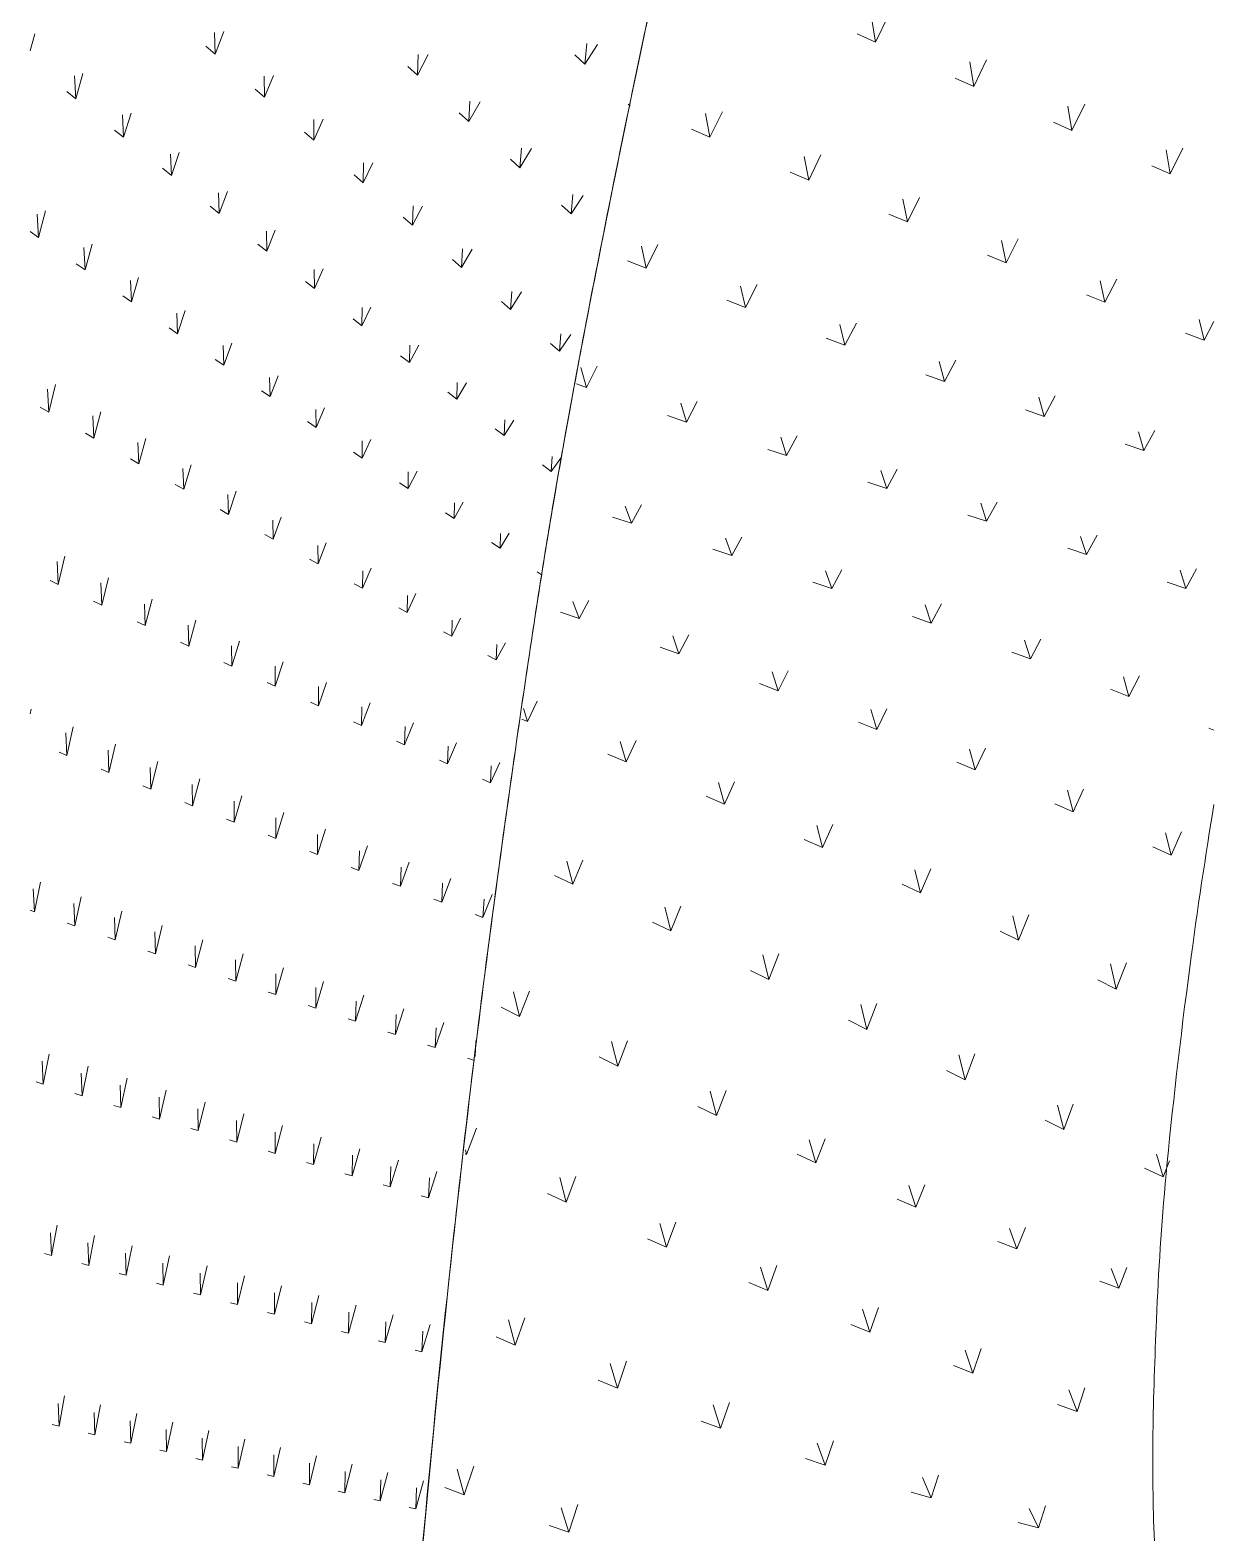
# Model space of a CAD drawing. Header units: millimetres. Extents: x -57519 to 497916, y -349472 to 446842.
# Drawn here: x 492446 to 494810, y 7832 to 10835 of the extents above; entities that cross this region are included whole.
import ezdxf

# ---------------------------------------------------------------- set-up
doc = ezdxf.new("R2010")
doc.units = ezdxf.units.MM
doc.layers.add('A-FLOR', color=192, linetype='Continuous', lineweight=5)
doc.layers.add('A-FLOR-PATT', color=8, linetype='Continuous', lineweight=5)

# ---------------------------------------------------------------- blocks, each defined once
blk = doc.blocks.new('FP_1109-1_F SINGLE OCCUPANCY DIAGRAM')
at = {"layer": 'A-FLOR-PATT'}
for p, q in [((92640.7, 10793.4), (92649.8, 10827.7)), ((93010, 10787.1), (93009, 10830.5)), ((93010, 10787.1), (93027.3, 10832)), ((93010, 10787.1), (92991.4, 10803.3)), ((93414.4, 10745.2), (93416, 10786.5)), ((93414.4, 10745.2), (93436, 10786.1)), ((93748.5, 10767.1), (93728.5, 10785.6)), ((93748.5, 10767.1), (93752.4, 10808.2)), ((93748.5, 10767.1), (93774.2, 10806.6)), ((93414.4, 10745.2), (93395.2, 10762.7)), ((92731.8, 10698.1), (92729.2, 10744)), ((92731.8, 10698.1), (92746.3, 10748.2)), ((93108.8, 10701), (93108.4, 10743.2)), ((93108.8, 10701), (93126.9, 10744.3)), ((92731.8, 10698.1), (92713.8, 10712.6)), ((93108.8, 10701), (93090.3, 10717.1)), ((93516.9, 10652.4), (93519, 10692.8)), ((93516.9, 10652.4), (93539.3, 10692)), ((92827.4, 10621.1), (92825.4, 10665.5)), ((92827.4, 10621.1), (92842.5, 10669.2)), ((93516.9, 10652.4), (93497.7, 10669.8)), ((93839.1, 10683.6), (93835.2, 10687.2)), ((92827.4, 10621.1), (92809.5, 10635.5)), ((93207.5, 10615.4), (93189, 10631.4)), ((93207.5, 10615.4), (93226.3, 10657)), ((93207.5, 10615.4), (93207.6, 10656.3)), ((92922.9, 10544.7), (92921.3, 10587.5)), ((92922.9, 10544.7), (92938.6, 10590.6)), ((93306, 10530.1), (93325.5, 10570.1)), ((93306, 10530.1), (93306.6, 10569.8)), ((93619.1, 10560), (93599.9, 10577.3)), ((93619.1, 10560), (93621.9, 10599.4)), ((93619.1, 10560), (93642.4, 10598.3)), ((92922.9, 10544.7), (92905, 10559)), ((93306, 10530.1), (93287.6, 10546.1)), ((93018.3, 10468.8), (93017.1, 10510)), ((93018.3, 10468.8), (93034.6, 10512.6)), ((93018.3, 10468.8), (93000.4, 10483)), ((93404.3, 10445.3), (93405.5, 10483.8)), ((93404.3, 10445.3), (93424.5, 10483.6)), ((93721.1, 10467.8), (93702, 10485.1)), ((93721.1, 10467.8), (93724.5, 10506.3)), ((93721.1, 10467.8), (93745.2, 10504.8)), ((92657.6, 10420.8), (92654.8, 10467.5)), ((92657.6, 10420.8), (92671.2, 10474.2)), ((93404.3, 10445.3), (93385.9, 10461.2)), ((92657.6, 10420.8), (92640.6, 10432.7)), ((93113.5, 10393.5), (93112.8, 10433.1)), ((93113.5, 10393.5), (93130.4, 10435.1)), ((92750.4, 10356), (92747.9, 10401)), ((92750.4, 10356), (92764.4, 10407.1)), ((93113.5, 10393.5), (93095.7, 10407.6)), ((93502.5, 10360.9), (93504.1, 10398.1)), ((93502.5, 10360.9), (93523.4, 10397.6)), ((92750.4, 10356), (92733, 10368.1)), ((93502.5, 10360.9), (93484.1, 10376.7)), ((92843, 10291.9), (92840.9, 10335)), ((92843, 10291.9), (92857.5, 10340.5)), ((93208.6, 10318.7), (93190.7, 10332.7)), ((93208.6, 10318.7), (93208.2, 10356.7)), ((93208.6, 10318.7), (93226.1, 10358.2)), ((92843, 10291.9), (92825.6, 10303.9)), ((93600.4, 10277), (93602.6, 10312.9)), ((93600.4, 10277), (93622, 10311.9)), ((92935.4, 10228.3), (92933.8, 10269.7)), ((92935.4, 10228.3), (92950.5, 10274.6)), ((93303.5, 10244.5), (93321.5, 10281.8)), ((93303.5, 10244.5), (93303.6, 10280.9)), ((93600.4, 10277), (93582.1, 10292.7)), ((92935.4, 10228.3), (92918.1, 10240.2)), ((93303.5, 10244.5), (93285.7, 10258.3)), ((93027.8, 10165.4), (93043.4, 10209.3)), ((93698.2, 10193.5), (93700.9, 10228.1)), ((93698.2, 10193.5), (93720.5, 10226.6)), ((93027.8, 10165.4), (93026.5, 10205)), ((93398.2, 10170.8), (93380.5, 10184.6)), ((93398.2, 10170.8), (93416.9, 10205.9)), ((93398.2, 10170.8), (93398.8, 10205.5)), ((93698.2, 10193.5), (93679.9, 10209.1)), ((93027.8, 10165.4), (93010.5, 10177.1)), ((92678, 10072), (92691.2, 10126.8)), ((93120, 10103), (93119.1, 10140.9)), ((93120, 10103), (93136.1, 10144.5)), ((93492.9, 10097.7), (93493.8, 10130.8)), ((93492.9, 10097.7), (93512.1, 10130.5)), ((92678, 10072), (92675.4, 10117.9)), ((93120, 10103), (93102.7, 10114.6)), ((93492.9, 10097.7), (93475.1, 10111.4)), ((92678, 10072), (92661.1, 10081.8)), ((92767.9, 10020.1), (92765.7, 10064.4)), ((92767.9, 10020.1), (92781.7, 10072.7)), ((93212.1, 10041.2), (93211.6, 10077.4)), ((93212.1, 10041.2), (93228.7, 10080.4)), ((92767.9, 10020.1), (92751.1, 10029.8)), ((93212.1, 10041.2), (93194.8, 10052.8)), ((93587.3, 10025.2), (93569.6, 10038.7)), ((93587.3, 10025.2), (93588.7, 10056.6)), ((93587.3, 10025.2), (93607.1, 10055.7)), ((92857.7, 9968.7), (92855.9, 10011.4)), ((92857.7, 9968.7), (92872, 10019.2)), ((93304.1, 9980.1), (93303.9, 10014.5)), ((93304.1, 9980.1), (93321.2, 10016.9)), ((92857.7, 9968.7), (92840.9, 9978.3)), ((93304.1, 9980.1), (93286.8, 9991.5)), ((93681.7, 9953.2), (93683.5, 9982.9)), ((93681.7, 9953.2), (93702, 9981.5)), ((92947.4, 9917.9), (92945.9, 9959)), ((92947.4, 9917.9), (92962.2, 9966.2)), ((93395.9, 9919.5), (93413.5, 9954)), ((93395.9, 9919.5), (93396.1, 9952.2)), ((93681.7, 9953.2), (93664, 9966.6)), ((92947.4, 9917.9), (92930.6, 9927.4)), ((93037, 9867.6), (93052.2, 9913.8)), ((93395.9, 9919.5), (93378.7, 9930.8)), ((93037, 9867.6), (93035.8, 9907.2)), ((93487.6, 9859.6), (93505.7, 9891.6)), ((93487.6, 9859.6), (93488.2, 9890.5)), ((93037, 9867.6), (93020.2, 9877)), ((93126.4, 9817.9), (93125.6, 9855.9)), ((93126.4, 9817.9), (93142.2, 9861.9)), ((93487.6, 9859.6), (93470.4, 9870.8)), ((93126.4, 9817.9), (93109.6, 9827.2)), ((93579.2, 9800.2), (93597.8, 9829.9)), ((93579.2, 9800.2), (93580.2, 9829.3)), ((93215.7, 9768.7), (93215.3, 9805.1)), ((93215.7, 9768.7), (93232, 9810.6)), ((93579.2, 9800.2), (93562, 9811.3)), ((92696.9, 9727.6), (92694.5, 9773.1)), ((92696.9, 9727.6), (92709.9, 9783.8)), ((93215.7, 9768.7), (93198.9, 9777.8)), ((93304.8, 9720), (93321.7, 9759.9)), ((92696.9, 9727.6), (92680.6, 9735.4)), ((92783.9, 9686.2), (92781.9, 9730.5)), ((92783.9, 9686.2), (92797.4, 9740.7)), ((93304.8, 9720), (93288.1, 9729)), ((93304.8, 9720), (93304.9, 9754.9)), ((93663.5, 9746.1), (93653.5, 9752.4)), ((93393.9, 9671.8), (93411.2, 9709.6)), ((93393.9, 9671.8), (93394.3, 9705.2)), ((92783.9, 9686.2), (92767.6, 9693.9)), ((92870.7, 9645.2), (92869.1, 9688.2)), ((92870.7, 9645.2), (92884.8, 9698.1)), ((93393.9, 9671.8), (93377.2, 9680.8)), ((92870.7, 9645.2), (92854.4, 9652.8)), ((92957.4, 9604.5), (92956.2, 9646.4)), ((92957.4, 9604.5), (92972, 9655.9)), ((93482.8, 9624.1), (93500.6, 9660)), ((93482.8, 9624.1), (93483.6, 9656.1)), ((92957.4, 9604.5), (92941.1, 9612.1)), ((93043.9, 9564.3), (93059.1, 9614.1)), ((93482.8, 9624.1), (93466.1, 9633)), ((93571.5, 9576.9), (93589.9, 9610.8)), ((93043.9, 9564.3), (93043.1, 9605.1)), ((93571.5, 9576.9), (93554.9, 9585.7)), ((93571.5, 9576.9), (93572.7, 9607.5)), ((93043.9, 9564.3), (93027.7, 9571.8)), ((93130.3, 9524.5), (93129.9, 9564.1)), ((93130.3, 9524.5), (93146.1, 9572.7)), ((93130.3, 9524.5), (93114.1, 9531.9)), ((93216.5, 9485.1), (93232.9, 9531.7)), ((93216.5, 9485.1), (93216.6, 9523.5)), ((93216.5, 9485.1), (93200.4, 9492.4)), ((93302.6, 9446), (93319.6, 9491.1)), ((92640.6, 9469.1), (92642.5, 9478.4)), ((93302.6, 9446), (93303.1, 9483.3)), ((92714.3, 9385.7), (92712.1, 9431)), ((92714.3, 9385.7), (92727, 9443.1)), ((93302.6, 9446), (93286.5, 9453.3)), ((93388.6, 9407.3), (93406.1, 9451)), ((93388.6, 9407.3), (93389.5, 9443.6)), ((92798.1, 9352), (92811.3, 9408.2)), ((93388.6, 9407.3), (93372.5, 9414.6)), ((93474.4, 9369.1), (93492.5, 9411.2)), ((93474.4, 9369.1), (93475.8, 9404.2)), ((92714.3, 9385.7), (92698.6, 9392.1)), ((92798.1, 9352), (92796.3, 9396.4)), ((92881.7, 9318.6), (92895.5, 9373.6)), ((93474.4, 9369.1), (93458.3, 9376.2)), ((93560.1, 9331.1), (93578.7, 9371.9)), ((92798.1, 9352), (92782.4, 9358.3)), ((92881.7, 9318.6), (92880.3, 9362.1)), ((92965.1, 9285.5), (92979.6, 9339.3)), ((93560.1, 9331.1), (93561.8, 9365.2)), ((92881.7, 9318.6), (92866, 9324.9)), ((92965.1, 9285.5), (92964.2, 9328.1)), ((93560.1, 9331.1), (93544, 9338.2)), ((92965.1, 9285.5), (92949.5, 9291.7)), ((93048.4, 9252.7), (93048, 9294.5)), ((93048.4, 9252.7), (93063.5, 9305.4)), ((93048.4, 9252.7), (93032.8, 9258.9)), ((93131.6, 9220.2), (93147.2, 9271.7)), ((93131.6, 9220.2), (93131.6, 9261.1)), ((93131.6, 9220.2), (93116, 9226.3)), ((93214.6, 9188), (93230.8, 9238.3)), ((93214.6, 9188), (93215, 9228)), ((93214.6, 9188), (93199.1, 9194)), ((93297.5, 9156.1), (93314.3, 9205.3)), ((93297.5, 9156.1), (93298.3, 9195.3)), ((93297.5, 9156.1), (93282, 9162)), ((93380.2, 9124.4), (93397.6, 9172.5)), ((93380.2, 9124.4), (93381.5, 9162.8)), ((92649.5, 9073.4), (92661.3, 9132.7)), ((93380.2, 9124.4), (93364.7, 9130.3)), ((93462.8, 9093), (93480.7, 9140.1)), ((93462.8, 9093), (93464.5, 9130.6)), ((92649.5, 9073.4), (92647.1, 9119.2)), ((92730.2, 9045.3), (92742.5, 9103.6)), ((93462.8, 9093), (93447.3, 9098.9)), ((93545.2, 9062), (93563.7, 9107.9)), ((93545.2, 9062), (93547.3, 9098.7)), ((92649.5, 9073.4), (92640.6, 9076.5)), ((92730.2, 9045.3), (92728.1, 9090.3)), ((92810.7, 9017.4), (92823.6, 9074.7)), ((92730.2, 9045.3), (92715, 9050.5)), ((92810.7, 9017.4), (92809.1, 9061.8)), ((92891.1, 8989.7), (92904.6, 9046.2)), ((93545.2, 9062), (93529.8, 9067.8)), ((92810.7, 9017.4), (92795.6, 9022.6)), ((92891.1, 8989.7), (92889.9, 9033.4)), ((92971.3, 8962.2), (92985.4, 9017.8)), ((92891.1, 8989.7), (92876, 8994.9)), ((92971.3, 8962.2), (92970.5, 9005.3)), ((93051.4, 8935), (93066, 8989.7)), ((92971.3, 8962.2), (92956.2, 8967.4)), ((93051.4, 8935), (93051, 8977.4)), ((93131.3, 8908), (93146.5, 8961.8)), ((93131.3, 8908), (93131.4, 8949.7)), ((93051.4, 8935), (93036.4, 8940.1)), ((93211.1, 8881.2), (93226.9, 8934.1)), ((93211.1, 8881.2), (93211.6, 8922.3)), ((93131.3, 8908), (93116.3, 8913)), ((93290.7, 8854.7), (93307.1, 8906.7)), ((93290.7, 8854.7), (93291.7, 8895.1)), ((93211.1, 8881.2), (93196.1, 8886.2)), ((93290.7, 8854.7), (93275.8, 8859.6)), ((93370.3, 8828.3), (93387.2, 8879.5)), ((93370.3, 8828.3), (93371.6, 8868.1)), ((93370.3, 8828.3), (93355.4, 8833.3)), ((93449.6, 8802.2), (93467.1, 8852.5)), ((93449.6, 8802.2), (93451.4, 8841.4)), ((93449.6, 8802.2), (93434.7, 8807.1)), ((93529.3, 8784.1), (93531, 8814.9)), ((92667.1, 8729.4), (92664.9, 8774.9)), ((92667.1, 8729.4), (92678.6, 8789.2)), ((93528.4, 8776.5), (93514, 8781.2)), ((92744.7, 8705.8), (92742.8, 8750.8)), ((92744.7, 8705.8), (92756.7, 8764.9)), ((92822.1, 8682.5), (92834.6, 8740.8)), ((92667.1, 8729.4), (92652.6, 8733.8)), ((92744.7, 8705.8), (92730.1, 8710.2)), ((92822.1, 8682.5), (92820.6, 8726.9)), ((92899.3, 8659.3), (92912.4, 8716.8)), ((92822.1, 8682.5), (92807.6, 8686.8)), ((92899.3, 8659.3), (92898.3, 8703.1)), ((92976.4, 8636.3), (92975.8, 8679.6)), ((92976.4, 8636.3), (92990.1, 8693.1)), ((92899.3, 8659.3), (92884.8, 8663.6)), ((93053.4, 8613.4), (93053.2, 8656.2)), ((93053.4, 8613.4), (93067.6, 8669.6)), ((92976.4, 8636.3), (92962, 8640.6)), ((93130.3, 8590.8), (93145, 8646.2)), ((93130.3, 8590.8), (93130.4, 8633.1)), ((93207, 8568.3), (93222.3, 8623)), ((93053.4, 8613.4), (93039, 8617.7)), ((93130.3, 8590.8), (93115.9, 8595)), ((93207, 8568.3), (93207.6, 8610.1)), ((93283.6, 8546), (93299.4, 8600.1)), ((93207, 8568.3), (93192.6, 8572.5)), ((93283.6, 8546), (93284.5, 8587.3)), ((93360, 8523.9), (93376.4, 8577.2)), ((93360, 8523.9), (93361.4, 8564.7)), ((93283.6, 8546), (93269.2, 8550.2)), ((93360, 8523.9), (93345.7, 8528)), ((93436.3, 8501.9), (93453.2, 8554.6)), ((93436.3, 8501.9), (93438.1, 8542.2)), ((93436.3, 8501.9), (93422, 8506)), ((92683.4, 8386.9), (92694.5, 8447.2)), ((92683.4, 8386.9), (92681.3, 8432.3)), ((92758, 8367), (92756.3, 8411.9)), ((92758, 8367), (92769.6, 8426.7)), ((92683.4, 8386.9), (92669.4, 8390.7)), ((92832.4, 8347.2), (92831.1, 8391.7)), ((92832.4, 8347.2), (92844.6, 8406.3)), ((92906.7, 8327.6), (92919.4, 8386.1)), ((92758, 8367), (92744, 8370.7)), ((92832.4, 8347.2), (92818.5, 8350.9)), ((92906.7, 8327.6), (92905.8, 8371.7)), ((92980.9, 8308.1), (92980.4, 8351.7)), ((92980.9, 8308.1), (92994.1, 8366.1)), ((92906.7, 8327.6), (92892.8, 8331.3)), ((93055, 8288.8), (93054.8, 8332)), ((93055, 8288.8), (93068.7, 8346.1)), ((93128.9, 8269.6), (93143.1, 8326.4)), ((92980.9, 8308.1), (92967, 8311.8)), ((93055, 8288.8), (93041.1, 8292.4)), ((93128.9, 8269.6), (93129.1, 8312.4)), ((93202.7, 8250.5), (93217.4, 8306.8)), ((93202.7, 8250.5), (93203.3, 8292.9)), ((93128.9, 8269.6), (93115, 8273.2)), ((93276.4, 8231.6), (93291.6, 8287.3)), ((93276.4, 8231.6), (93277.3, 8273.6)), ((93349.9, 8212.8), (93365.7, 8268)), ((93202.7, 8250.5), (93188.9, 8254.1)), ((93276.4, 8231.6), (93262.6, 8235.1)), ((93349.9, 8212.8), (93351.2, 8254.4)), ((93423.3, 8194.2), (93439.6, 8248.8)), ((93423.3, 8194.2), (93425, 8235.3)), ((93349.9, 8212.8), (93336.1, 8216.3)), ((93423.3, 8194.2), (93409.6, 8197.7)), ((92698.4, 8045.6), (92696.5, 8090.8)), ((92698.4, 8045.6), (92709.2, 8106.2)), ((92770.2, 8028.6), (92781.5, 8088.7)), ((92698.4, 8045.6), (92684.9, 8048.8)), ((92770.2, 8028.6), (92768.6, 8073.4)), ((92841.9, 8011.7), (92840.7, 8056.2)), ((92841.9, 8011.7), (92853.7, 8071.4)), ((92913.4, 7994.9), (92925.7, 8054.1)), ((92770.2, 8028.6), (92756.7, 8031.8)), ((92913.4, 7994.9), (92912.6, 8039)), ((92984.8, 7978.2), (92984.3, 8022)), ((92984.8, 7978.2), (92997.6, 8037)), ((93056.1, 7961.6), (93069.4, 8019.9)), ((92841.9, 8011.7), (92828.4, 8014.8)), ((92913.4, 7994.9), (92900, 7998)), ((93056.1, 7961.6), (93056, 8005.1)), ((93127.3, 7945.2), (93141, 8003)), ((93127.3, 7945.2), (93127.5, 7988.3)), ((92984.8, 7978.2), (92971.4, 7981.3)), ((93056.1, 7961.6), (93042.8, 7964.7)), ((93198.4, 7928.8), (93212.6, 7986.3)), ((93198.4, 7928.8), (93198.9, 7971.7)), ((93269.3, 7912.6), (93284, 7969.6)), ((93127.3, 7945.2), (93114, 7948.3)), ((93198.4, 7928.8), (93185.1, 7931.9)), ((93269.3, 7912.6), (93270.2, 7955.1)), ((93340.1, 7896.5), (93355.3, 7953.1)), ((93340.1, 7896.5), (93341.4, 7938.7)), ((93410.8, 7880.5), (93426.5, 7936.6)), ((93269.3, 7912.6), (93256, 7915.7)), ((93340.1, 7896.5), (93326.9, 7899.5)), ((93410.8, 7880.5), (93412.5, 7922.4)), ((93410.8, 7880.5), (93397.6, 7883.5))]:
    blk.add_line(p, q, dxfattribs=at)
blk = doc.blocks.new('FP_1112-1_F SINGLE OCCUPANCY DIAGRAM')
at = {"layer": 'A-FLOR-PATT'}
for p, q in [((94329.1, 10811), (94321.2, 10860.4)), ((94329.1, 10811), (94354.8, 10864.3)), ((94329.1, 10811), (94292.3, 10827.6)), ((94525.4, 10722.5), (94517.5, 10771.6)), ((94525.4, 10722.5), (94551.1, 10775.4)), ((94525.4, 10722.5), (94488.6, 10739.1)), ((93998.6, 10620.9), (93989.9, 10668.6)), ((93998.6, 10620.9), (94023.3, 10672.1)), ((94721.6, 10634.8), (94713.6, 10683.3)), ((94721.6, 10634.8), (94747.1, 10686.9)), ((93998.6, 10620.9), (93961.7, 10637.1)), ((94721.6, 10634.8), (94684.8, 10651.2)), ((94195.7, 10535.5), (94186.9, 10582.3)), ((94195.7, 10535.5), (94220.2, 10585.8)), ((94917.7, 10548.1), (94909.7, 10595.7)), ((94917.7, 10548.1), (94943.1, 10599.3)), ((94195.7, 10535.5), (94158.7, 10551.4)), ((94917.7, 10548.1), (94881, 10564.2)), ((94392.8, 10451.7), (94383.8, 10497.5)), ((94392.8, 10451.7), (94417.1, 10500.8)), ((94392.8, 10451.7), (94355.8, 10467.3)), ((93871.3, 10359.4), (93861.5, 10403.5)), ((93871.3, 10359.4), (93894.6, 10406.8)), ((94590, 10370.2), (94580.8, 10414.5)), ((94590, 10370.2), (94614, 10417.8)), ((93871.3, 10359.4), (93834.1, 10374.3)), ((94590, 10370.2), (94553, 10385.3)), ((94787.5, 10291.4), (94778, 10334.1)), ((94787.5, 10291.4), (94811.2, 10337.2)), ((94069.6, 10281.1), (94059.5, 10323.8)), ((94069.6, 10281.1), (94092.6, 10326.9)), ((94787.5, 10291.4), (94750.4, 10306)), ((94069.6, 10281.1), (94032.4, 10295.5)), ((94268.1, 10205.7), (94257.8, 10246.8)), ((94268.1, 10205.7), (94290.9, 10249.8)), ((94985.3, 10215.7), (94975.6, 10256.7)), ((94985.3, 10215.7), (95005, 10252.8)), ((94268.1, 10205.7), (94230.9, 10219.6)), ((94985.3, 10215.7), (94948.2, 10229.7)), ((93751.7, 10121.3), (93740.6, 10160.8)), ((93751.7, 10121.3), (93773.5, 10163.9)), ((94466.9, 10133.1), (94456.4, 10172.7)), ((94466.9, 10133.1), (94489.4, 10175.6)), ((93751.7, 10121.3), (93732.3, 10128.2)), ((94466.9, 10133.1), (94429.6, 10146.5)), ((93951.5, 10052), (93940.2, 10090)), ((93951.5, 10052), (93973, 10092.9)), ((94666, 10063.1), (94655.3, 10101.4)), ((94666, 10063.1), (94688.2, 10104.2)), ((93951.5, 10052), (93914, 10064.8)), ((94666, 10063.1), (94628.6, 10076.1)), ((94865.1, 9995.1), (94854.3, 10032.4)), ((94865.1, 9995.1), (94887.2, 10035.1)), ((94151.5, 9985), (94140, 10021.7)), ((94151.5, 9985), (94172.8, 10024.5)), ((94865.1, 9995.1), (94827.8, 10007.8)), ((94151.5, 9985), (94114, 9997.4)), ((94351.5, 9919.3), (94339.9, 9955.2)), ((94351.5, 9919.3), (94372.6, 9957.9)), ((94351.5, 9919.3), (94314, 9931.6)), ((93841.8, 9850), (93829.4, 9884)), ((93841.8, 9850), (93861.8, 9886.3)), ((94551.1, 9853.8), (94539.6, 9889.6)), ((94551.1, 9853.8), (94572.3, 9892.1)), ((93841.8, 9850), (93804.2, 9861.9)), ((94551.1, 9853.8), (94513.7, 9866.2)), ((94042.1, 9785.6), (94029.8, 9820)), ((94042.1, 9785.6), (94062.2, 9822.1)), ((94750.3, 9787.5), (94738.9, 9823.6)), ((94750.3, 9787.5), (94771.6, 9826.1)), ((94042.1, 9785.6), (94004.6, 9797.8)), ((94750.3, 9787.5), (94713, 9800)), ((94241.7, 9719.3), (94204.3, 9731.9)), ((94241.7, 9719.3), (94229.6, 9754.5)), ((94241.7, 9719.3), (94262, 9756.6)), ((94948.8, 9719.2), (94911.6, 9732.2)), ((94948.8, 9719.2), (94937.6, 9756.2)), ((94948.8, 9719.2), (94970.2, 9758.7)), ((93737.6, 9659.3), (93700.2, 9672)), ((93737.6, 9659.3), (93724.8, 9693.7)), ((93737.6, 9659.3), (93756.9, 9695.3)), ((94440.4, 9650.5), (94428.6, 9686.9)), ((94440.4, 9650.5), (94461, 9688.9)), ((94440.4, 9650.5), (94403.2, 9663.7)), ((93936.6, 9589), (93924.1, 9625.1)), ((93936.6, 9589), (93956.2, 9626.7)), ((94638.4, 9578.8), (94626.8, 9616.5)), ((94638.4, 9578.8), (94659.2, 9618.5)), ((93936.6, 9589), (93899.3, 9602.5)), ((94638.4, 9578.8), (94601.3, 9592.5)), ((94134.6, 9515.3), (94122.5, 9553.1)), ((94134.6, 9515.3), (94154.6, 9554.7)), ((94134.6, 9515.3), (94097.5, 9529.4)), ((94835.4, 9503.8), (94824.2, 9543)), ((94835.4, 9503.8), (94856.5, 9545)), ((93634.1, 9453.8), (93653.7, 9494.6)), ((94835.4, 9503.8), (94798.5, 9518.1)), ((93634.1, 9453.8), (93626, 9479.7)), ((94331.8, 9437.9), (94320, 9477.5)), ((94331.8, 9437.9), (94352.1, 9479.2)), ((93634.1, 9453.8), (93622.9, 9458.3)), ((94331.8, 9437.9), (94294.9, 9452.7)), ((95005, 9436.4), (94995, 9440.5)), ((93831.2, 9372.9), (93819.1, 9414)), ((93831.2, 9372.9), (93851, 9415.7)), ((94528.3, 9357.2), (94516.8, 9398.5)), ((94528.3, 9357.2), (94548.8, 9400.4)), ((93831.2, 9372.9), (93794.3, 9388.3)), ((94528.3, 9357.2), (94491.5, 9372.6)), ((94027.6, 9288.8), (94015.8, 9331.6)), ((94027.6, 9288.8), (94047.7, 9333.4)), ((94724.2, 9273.5), (94712.9, 9316.4)), ((94724.2, 9273.5), (94744.9, 9318.3)), ((94027.6, 9288.8), (93990.8, 9304.8)), ((94724.2, 9273.5), (94687.5, 9289.4)), ((94223.6, 9201.7), (94212, 9246.1)), ((94223.6, 9201.7), (94243.9, 9248.1)), ((94919.7, 9186.7), (94908.5, 9231.3)), ((94919.7, 9186.7), (94940.5, 9233.3)), ((94223.6, 9201.7), (94186.9, 9218.2)), ((94919.7, 9186.7), (94883.1, 9203.2)), ((93724.6, 9128.9), (93712.8, 9174.7)), ((93724.6, 9128.9), (93744.6, 9176.6)), ((94419.3, 9111.2), (94439.6, 9159.5)), ((93724.6, 9128.9), (93687.9, 9146.1)), ((94419.3, 9111.2), (94382.6, 9128.4)), ((94419.3, 9111.2), (94407.7, 9157.5)), ((93920.3, 9035.2), (93908.6, 9082.7)), ((93920.3, 9035.2), (93940.4, 9084.7)), ((93920.3, 9035.2), (93883.6, 9053)), ((94614.7, 9017.1), (94603.2, 9065.4)), ((94614.7, 9017.1), (94635.1, 9067.6)), ((94614.7, 9017.1), (94578.1, 9035.1)), ((94115.9, 8938.1), (94104.2, 8987.2)), ((94115.9, 8938.1), (94136, 8989.2)), ((94115.9, 8938.1), (94079.2, 8956.5)), ((94810, 8919), (94798.5, 8969.5)), ((94810, 8919), (94830.4, 8971.8)), ((94810, 8919), (94773.4, 8937.7)), ((93618, 8864.5), (93606.1, 8913.4)), ((93618, 8864.5), (93637.9, 8915.1)), ((94311.7, 8838.4), (94299.8, 8888.5)), ((94311.7, 8838.4), (94331.6, 8890.5)), ((93618, 8864.5), (93581.3, 8883.1)), ((94311.7, 8838.4), (94275, 8857.3)), ((93814.3, 8765), (93802.1, 8814.1)), ((93814.3, 8765), (93833.9, 8815.9)), ((93814.3, 8765), (93777.4, 8783.6)), ((94508, 8737.8), (94495.8, 8787.9)), ((94508, 8737.8), (94527.5, 8789.8)), ((94508, 8737.8), (94471.1, 8756.6)), ((94011.4, 8666.6), (93998.8, 8714.9)), ((94011.4, 8666.6), (94030.6, 8716.5)), ((94011.4, 8666.6), (93974.4, 8684.8)), ((94705.2, 8638.5), (94692.4, 8687.2)), ((94705.2, 8638.5), (94724.1, 8688.9)), ((94705.2, 8638.5), (94668.1, 8656.9)), ((93512.6, 8588.3), (93532.3, 8641.1)), ((94209.8, 8572.1), (94196.5, 8618.2)), ((94209.8, 8572.1), (94228.3, 8619.8)), ((93512.6, 8588.3), (93509.4, 8589.9)), ((93512.6, 8588.3), (93510.3, 8597.9)), ((94209.8, 8572.1), (94172.5, 8589.4)), ((94903.8, 8543.8), (94890.1, 8589.2)), ((94903.8, 8543.8), (94866.4, 8561)), ((94903.8, 8543.8), (94916.1, 8575.9)), ((93711.4, 8493.4), (93698.6, 8542.3)), ((93711.4, 8493.4), (93730.6, 8544.9)), ((94409.8, 8483.1), (94427.5, 8528.1)), ((93711.4, 8493.4), (93674, 8510.9)), ((94409.8, 8483.1), (94372.2, 8499.3)), ((94409.8, 8483.1), (94395.7, 8526.6)), ((93911.8, 8403.3), (93898.3, 8450.7)), ((93911.8, 8403.3), (93930.3, 8453.5)), ((94611.7, 8399.8), (94596.7, 8440.9)), ((94611.7, 8399.8), (94628.5, 8442.5)), ((93911.8, 8403.3), (93874.1, 8419.9)), ((94611.7, 8399.8), (94573.7, 8415)), ((94114, 8317.1), (94099.7, 8363.5)), ((94114, 8317.1), (94131.8, 8366.6)), ((94815.4, 8321.3), (94799.6, 8361)), ((94815.4, 8321.3), (94831.4, 8362.8)), ((94114, 8317.1), (94076, 8333)), ((94815.4, 8321.3), (94777.1, 8335.7)), ((93609.5, 8207.5), (93596.2, 8258.1)), ((93609.5, 8207.5), (93628.6, 8262.5)), ((94317.9, 8233.3), (94303, 8279.5)), ((94317.9, 8233.3), (94335.1, 8282.9)), ((94317.9, 8233.3), (94279.6, 8248.8)), ((93609.5, 8207.5), (93571.5, 8224)), ((94523.8, 8151.9), (94508, 8197.4)), ((94523.8, 8151.9), (94540.1, 8201.1)), ((93813.6, 8121.9), (93799.5, 8171.2)), ((93813.6, 8121.9), (93832, 8175.7)), ((93813.6, 8121.9), (93775.2, 8137.7)), ((94523.8, 8151.9), (94485, 8166.9)), ((94731.8, 8074.9), (94715, 8118.3)), ((94731.8, 8074.9), (94747.2, 8122.1)), ((94019.9, 8041.5), (94004.8, 8088.3)), ((94019.9, 8041.5), (94037.3, 8092.9)), ((94731.8, 8074.9), (94692.6, 8088.9)), ((94019.9, 8041.5), (93981, 8056)), ((94228.6, 7968.2), (94212.4, 8011.8)), ((94228.6, 7968.2), (94245, 8016.4)), ((93507.6, 7908.7), (93493.7, 7959.6)), ((93507.6, 7908.7), (93526.7, 7965.6)), ((94228.6, 7968.2), (94189.3, 7981.4)), ((94440.1, 7902.4), (94422.8, 7943.1)), ((94440.1, 7902.4), (94455.3, 7947.8)), ((93507.6, 7908.7), (93468.7, 7923.4)), ((94440.1, 7902.4), (94400.3, 7914.2)), ((93716.6, 7834.1), (93701.6, 7882.7)), ((93716.6, 7834.1), (93734.7, 7889)), ((94654.7, 7842.8), (94636, 7881.6)), ((94654.7, 7842.8), (94668.6, 7886.6)), ((93716.6, 7834.1), (93677.2, 7847.6)), ((94654.7, 7842.8), (94614.3, 7853.6))]:
    blk.add_line(p, q, dxfattribs=at)

msp = doc.modelspace()

# ---------------------------------------------------------------- linework, layer by layer
at = {"layer": 'A-FLOR'}
for points, knots in [([(494810.5, 15190.1), (494749, 14980.9), (494570.1, 14366.1), (494280.2, 13329), (494072.4, 12553.5), (493850.9, 11645.2), (493646.6, 10717.5), (493506.7, 9997.4), (493436, 9551), (493369.1, 9074), (493334.9, 8796.2), (493333, 8780.5)], [168.443059, 168.443059, 168.443059, 168.443059, 170.397728, 173.984083, 177.291767, 180.229964, 183.092276, 185.427198, 187.586107, 190.062489, 190.209867, 190.209867, 190.209867, 190.209867]), ([(493075, 5807.4), (493098.9, 6122.8), (493137.6, 6671.8), (493220.2, 7756.5), (493327.1, 8774.7), (493436.9, 9555.9), (493507.6, 10002.7), (493647.5, 10722.6), (493851.7, 11650.3), (494033.4, 12395), (494134.6, 12783.6), (494172.9, 12927.5)], [-199.085038, -199.085038, -199.085038, -199.085038, -196.490837, -193.283415, -190.062489, -187.586107, -185.427198, -183.092276, -180.229964, -177.291767, -175.622822, -175.622822, -175.622822, -175.622822]), ([(494810.5, 9288), (494793.9, 9187.1), (494758.9, 8954.3), (494710.7, 8535.9), (494696.5, 8300.7), (494686.5, 8013.1), (494689.8, 7826), (494705.3, 7530.5), (494743.9, 7216.5), (494789.1, 6970.8), (494808.7, 6882.8), (494810.5, 6875)], [114.472013, 114.472013, 114.472013, 114.472013, 115.516885, 116.743962, 117.832153, 118.608743, 119.451249, 120.325083, 121.379701, 122.301253, 122.393864, 122.393864, 122.393864, 122.393864]), ([(493332.3, 8774.7), (493292.5, 8448.4), (493218.8, 7740.9), (493153.5, 6897.2), (493128.7, 6542.9), (493125.6, 6496.9)], [190.227441, 190.227441, 190.227441, 190.227441, 193.283415, 196.490837, 196.976086, 196.976086, 196.976086, 196.976086])]:
    msp.add_open_spline(points, degree=3, knots=knots, dxfattribs=at)

# ---------------------------------------------------------------- block references
for name in ['FP_1109-1_F SINGLE OCCUPANCY DIAGRAM', 'FP_1112-1_F SINGLE OCCUPANCY DIAGRAM']:
    msp.add_blockref(name, (399805.4, 0), dxfattribs=at)

doc.saveas('drawing.dxf')
